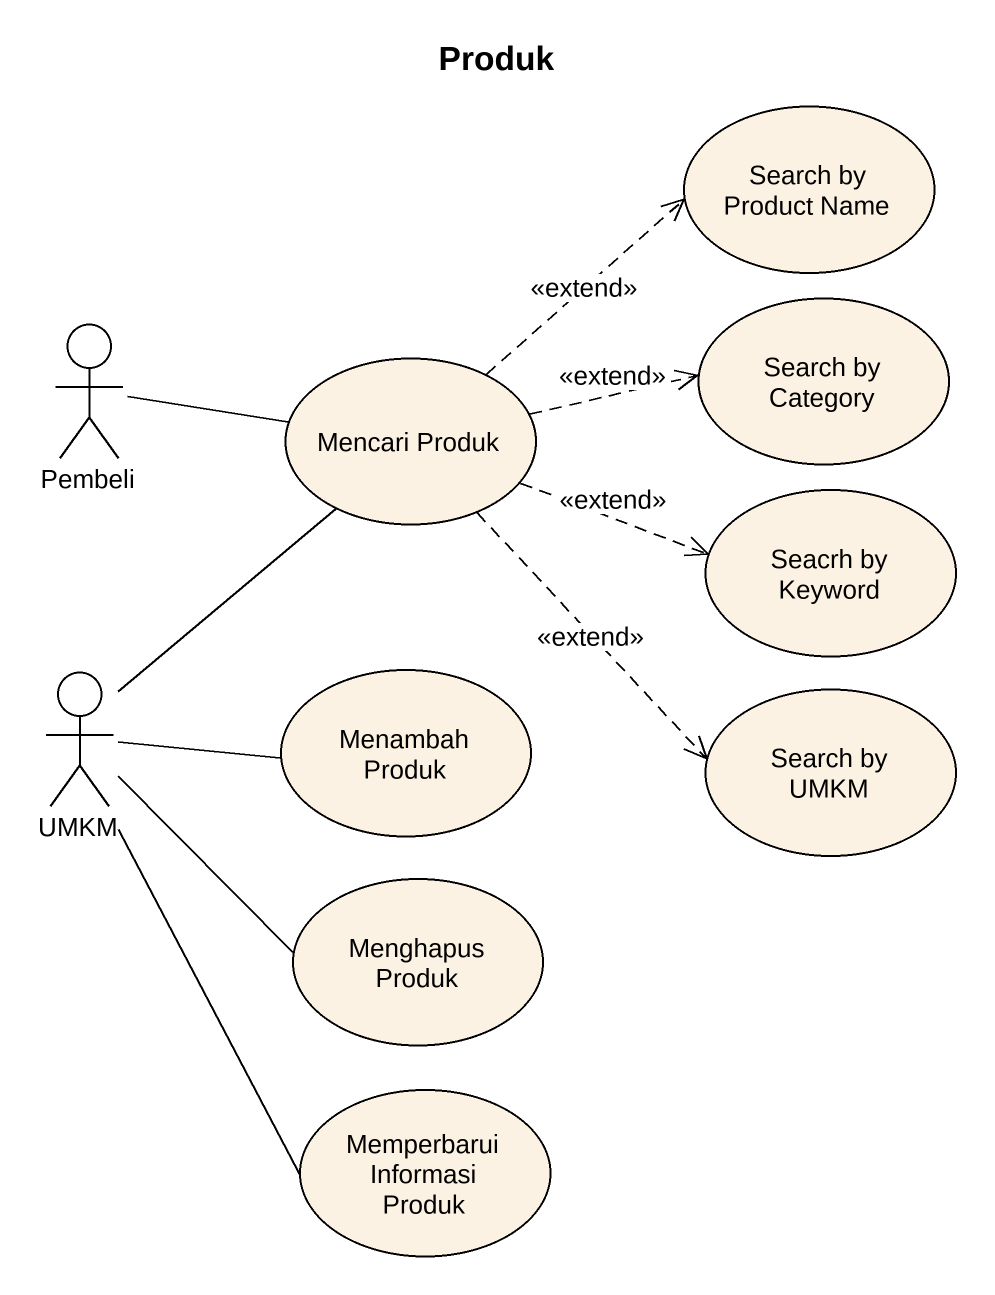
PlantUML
@startuml
title Produk
usecase "Search by Product Name" as Search_by_Product_Name
actor Pembeli
usecase "Search by Category" as Search_by_Category
usecase "Mencari Produk" as Mencari_Produk
usecase "Seacrh by Keyword" as Seacrh_by_Keyword
actor UMKM
usecase "Menambah Produk" as Menambah_Produk
usecase "Search by UMKM" as Search_by_UMKM
usecase "Menghapus Produk" as Menghapus_Produk
usecase "Memperbarui Informasi Produk" as Memperbarui_Informasi_Produk
Pembeli -right- Mencari_Produk
Mencari_Produk .up.> Search_by_Product_Name : <<extend>>
Mencari_Produk .right.> Search_by_Category : <<extend>>
Mencari_Produk .right.> Seacrh_by_Keyword : <<extend>>
Mencari_Produk ..> Search_by_UMKM : <<extend>>
UMKM -up- Mencari_Produk
UMKM -right- Menambah_Produk
UMKM -right- Menghapus_Produk
UMKM -- Memperbarui_Informasi_Produk
@enduml
